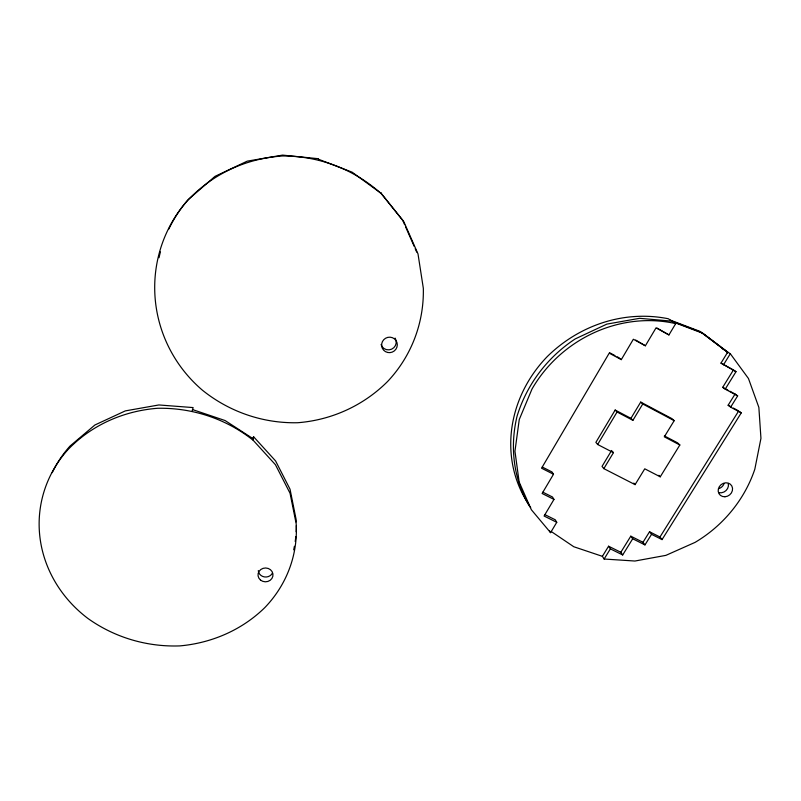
<?xml version="1.0" encoding="UTF-8"?>
<svg xmlns="http://www.w3.org/2000/svg" width="801" height="801" viewBox="0 0 801 801"><rect width="100%" height="100%" fill="white"/><g stroke="black" fill="none" stroke-linecap="round" stroke-linejoin="round"><path stroke-width="1.2" d="M253.256 440.35C226.122 418.693 192.23 407.619 157.587 408.28C123.644 410.913 91.404 425.051 67.795 449.812A128.891 118.738 9.4 0 0 87.85 618.412C114.643 637.536 147.014 647.088 179.885 645.896C211.694 643.043 241.902 630.037 264.811 607.609A128.891 118.738 9.4 0 0 296.19 523.814L290.042 493.246L275.454 464.74L253.256 440.35L253.607 436.765L275.594 460.945L290.032 489.211L296.13 519.519A127.639 117.737 9.6 0 1 296.25 521.952M192.16 410.923L193.121 407.579L158.888 404.956L125.326 410.893L94.939 424.971L69.987 446.097A127.639 117.737 9.6 0 0 52.255 472.63M252.475 438.948L253.607 436.765M542.277 467.053L551.999 471.959L553.501 474.252L542.117 493.486L553.972 499.413L544.089 516.034L556.755 522.312L550.567 532.655L531.353 509.726L519.148 482.002L514.953 451.243L519.258 419.524L531.984 389.066A127.059 116.165 -37.5 0 1 675.704 323.624L668.294 318.748C624.109 309.887 579.193 325.156 547.333 356.515A124.656 114.263 -37.8 0 0 528.9 504.66M553.501 474.252L541.566 468.215L609.221 353.141L621.296 359.629L633.341 339.254L645.376 345.782L656.049 327.849L668.945 334.918L675.704 323.624M630.938 418.332L640.71 402.082L642.752 403.994L632.91 420.335L630.938 418.332L615.168 410.042L595.884 442.362L597.646 444.495L613.456 452.655L603.834 468.635L635.083 484.635L644.755 468.815L660.244 476.815L679.839 444.996L677.626 442.873L664.379 435.914M597.646 444.495L617.06 412.004L615.168 410.042M611.604 450.482L602.042 466.392L603.834 468.635M640.71 402.082L671.989 418.673L674.192 420.665L664.309 436.825L679.839 444.996M721.941 348.335L730.312 353.732L748.464 378.513L758.857 407.399L760.95 438.337L754.822 469.186A127.059 116.165 -37.5 0 1 695.078 542.377L665.891 555.363L634.933 561.03L604.124 559.028L602.382 556.335L608.59 546.222L620.835 552.289L622.687 554.963L632.7 538.773L630.788 536.179L620.835 552.289M651.543 534.327L644.965 544.9L642.993 542.287L649.531 531.764L651.543 534.327L662.047 539.604L741.265 412.875L730.652 407.148L737.651 395.894L725.215 389.136L736.009 371.684L720.98 363.123L727.749 352.1L703.058 333.396L673.441 322.142M604.124 559.028L610.372 548.865L608.59 546.222M723.493 364.815L730.312 353.732M725.215 389.136L722.712 387.324L733.436 369.952L736.009 371.684M730.652 407.148L728.129 405.236L735.078 394.042L729.931 391.238M662.047 539.604L659.974 537.01L738.692 410.933L733.406 408.089M381.456 193.842C353.862 169.141 319.549 155.995 282.503 155.975C245.426 158.588 212.666 173.867 187.144 200.951A134.958 132.866 33.3 0 0 202.593 390.347C229.547 411.954 263.149 423.509 297.712 422.728C331.644 420.094 363.524 405.576 387.604 381.486A134.958 132.866 33.3 0 0 423.329 288.29L418.002 253.907L403.794 221.657L380.515 192.6L402.633 220.135L404.645 224.701M602.382 556.335L573.786 546.743L551.158 531.463M192.55 409.581L225.091 420.545L253.396 438.908M670.507 320.18L699.914 331.364L720.51 346.953M318.478 159.239L352.13 172.175L381.076 193.341M544.75 514.572L555.253 519.779L556.755 522.312M610.372 548.865L622.687 554.963M542.828 492.174L552.48 497L553.972 499.413M630.788 536.179L642.993 542.287M632.7 538.773L644.965 544.9M649.531 531.764L659.974 537.01M617.06 412.004L632.91 420.335M642.752 403.994L674.192 420.665M609.531 352.67L614.988 355.604M617.17 356.775L619.353 357.957M728.129 405.236L731.293 406.948M635.674 340.055L645.376 345.782M722.712 387.324L727.869 390.117M657.1 328.11L668.945 334.918M720.98 363.123L733.436 369.952M735.078 394.042L737.651 395.894M739.543 411.584L741.265 412.875M722.472 348.435L724.434 349.927M619.994 358.508L621.296 359.629M658.853 475.293L660.244 476.815M612.224 451.213L613.456 452.655M633.781 483.083L635.083 484.635M530.673 507.524L529.081 505.621C513.341 478.547 509.746 446.457 517.056 416.19C526.808 384.42 547.453 357.156 575.208 338.923L606.878 324.105L639.619 318.317L671.939 321.171L701.456 332.395L726.056 351.018L727.498 352.981M549.586 530.933L550.567 532.655M405.646 226.983L414.187 246.378M415.198 248.66L416.7 252.085M318.598 159.599L318.297 158.698L282.583 155.104L247.259 161.141L215.008 176.37L188.215 199.619A133.627 131.564 34.4 0 0 168.811 229.066M294.408 546.262A127.639 117.737 9.6 0 1 293.677 549.806M296.32 525.606A127.639 117.737 9.6 0 1 296.17 531.734M295.799 536.62A127.639 117.737 9.6 0 1 295.209 541.476M272.38 573.226A7.439 6.859 -0.3 0 1 264.25 576.89A7.439 6.859 -0.3 0 1 258.292 570.622M395.083 338.092A7.79 7.64 -24.9 0 1 391.669 349.156A7.79 7.64 -24.9 0 1 381.056 344.56M159.019 257.752A133.627 131.564 34.4 0 1 160.43 251.854M728.309 483.744A7.439 6.628 -37.4 0 1 719.088 492.695M724.114 483.484A7.369 6.568 -37.5 0 1 718.847 488.6M260.515 580.074A7.509 6.919 -0.4 0 0 272.851 576.259A7.509 6.919 -0.4 0 0 263.108 568.34A7.509 6.919 -0.4 0 0 260.515 580.074M387.664 352.47A7.87 7.71 -24.7 0 0 396.976 342.578A7.87 7.71 -24.7 0 0 383.759 339.684A7.87 7.71 -24.7 0 0 387.664 352.47M724.945 496.76A7.509 6.678 -37.3 0 0 731.814 485.957A7.509 6.678 -37.3 0 0 719.338 486.628A7.509 6.678 -37.3 0 0 724.945 496.76"/></g></svg>
